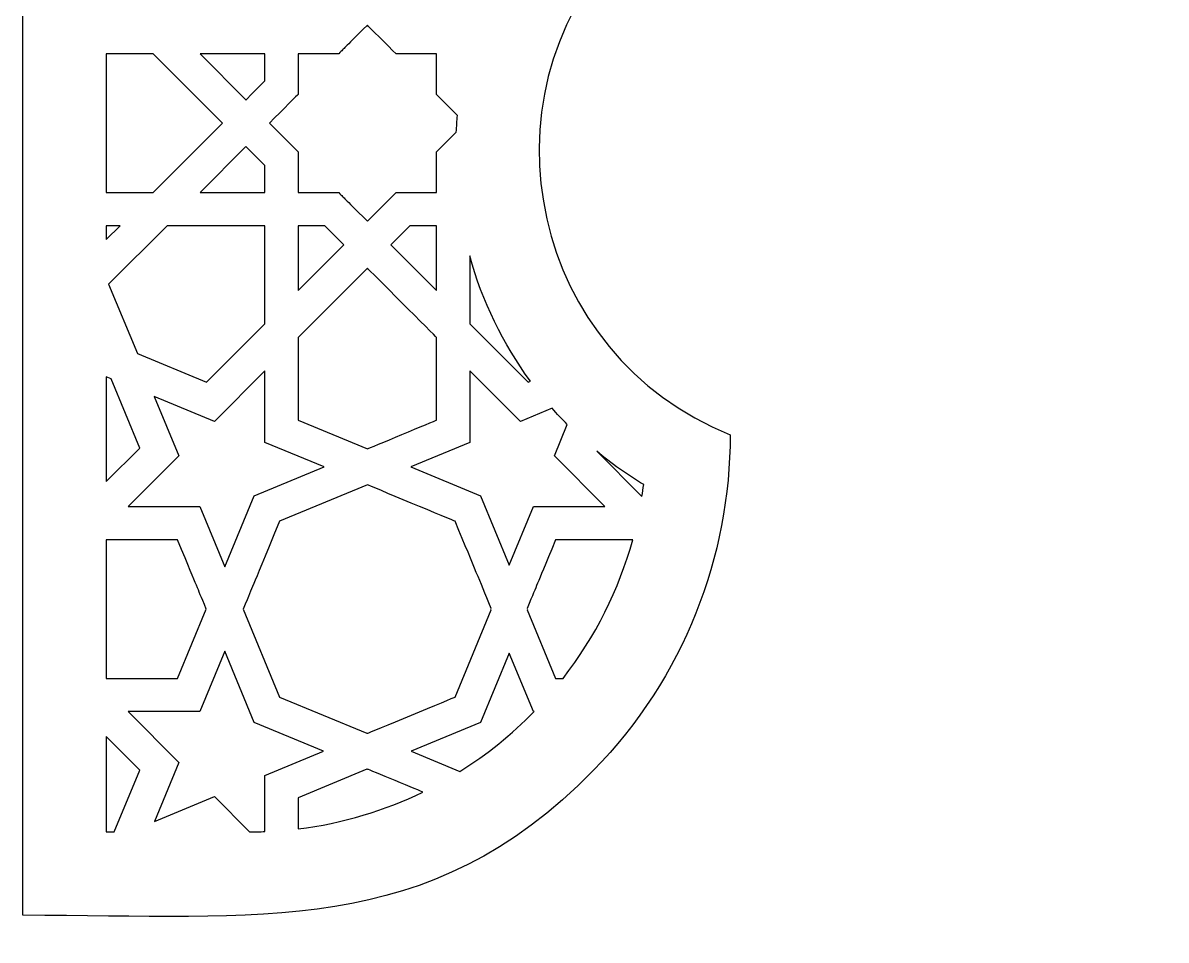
# Model space of a CAD drawing. Header units: millimetres. Extents: x -140 to 140, y -101 to 100.
# Drawn here: x -139.9 to -69.9, y -101.3 to -45.2 of the extents above; entities that cross this region are included whole.
import ezdxf

# ---------------------------------------------------------------- set-up
doc = ezdxf.new("R2010")
doc.units = ezdxf.units.MM
doc.header["$MEASUREMENT"] = 0
doc.layers.add('layer 1', color=7, linetype='Continuous')

msp = doc.modelspace()

# ---------------------------------------------------------------- linework, layer by layer
at = {"layer": 'layer 1', "color": 250}
for points, knots in [([(140.0147, 100.1536), (140.0147, 100.1536), (-139.8764, 100.1536), (-139.8764, 100.1536), (-139.8764, 100.1536), (-139.8764, 100.1536), (-139.8764, 99.5579), (-139.8764, 99.5579), (-139.8764, 99.5579), (-139.8764, 99.5579), (-139.8764, 88.9941), (-139.8764, 88.9941), (-139.8764, 88.9941), (-139.8764, 88.9941), (-139.8764, 86.6756), (-139.8764, 86.6756), (-139.8764, 86.6756), (-139.8764, 86.6756), (-139.8764, 84.1782), (-139.8764, 84.1782), (-139.8764, 84.1782), (-139.8764, 84.1782), (-139.8764, 81.5098), (-139.8764, 81.5098), (-139.8764, 81.5098), (-139.8764, 81.5098), (-139.8764, 75.6908), (-139.8764, 75.6908), (-139.8764, 75.6908), (-139.8764, 75.6908), (-139.8764, 72.556), (-139.8764, 72.556), (-139.8764, 72.556), (-139.8764, 72.556), (-139.8764, 69.2813), (-139.8764, 69.2813), (-139.8764, 69.2813), (-139.8764, 69.2813), (-139.8764, 65.8746), (-139.8764, 65.8746), (-139.8764, 65.8746), (-139.8764, 65.8746), (-139.8764, 62.3437), (-139.8764, 62.3437), (-139.8764, 62.3437), (-139.8764, 62.3437), (-139.8764, 58.6964), (-139.8764, 58.6964), (-139.8764, 58.6964), (-139.8764, 58.6964), (-139.8764, 54.9405), (-139.8764, 54.9405), (-139.8764, 54.9405), (-139.8764, 54.9405), (-139.8764, 51.0839), (-139.8764, 51.0839), (-139.8764, 51.0839), (-139.8764, 51.0839), (-139.8764, 47.1343), (-139.8764, 47.1343), (-139.8764, 47.1343), (-139.8764, 47.1343), (-139.8764, 38.9875), (-139.8764, 38.9875), (-139.8764, 38.9875), (-139.8764, 38.9875), (-139.8764, 34.806), (-139.8764, 34.806), (-139.8764, 34.806), (-139.8764, 34.806), (-139.8764, 21.9223), (-139.8764, 21.9223), (-139.8764, 21.9223), (-139.8764, 21.9223), (-139.8764, 17.5408), (-139.8764, 17.5408), (-139.8764, 17.5408), (-139.8764, 17.5408), (-139.8764, 13.1289), (-139.8764, 13.1289), (-139.8764, 13.1289), (-139.8764, 13.1289), (-139.8764, 8.6943), (-139.8764, 8.6943), (-139.8764, 8.6943), (-139.8764, 8.6943), (-139.8764, -9.1139), (-139.8764, -9.1139), (-139.8764, -9.1139), (-139.8764, -9.1139), (-139.8764, -13.5445), (-139.8764, -13.5445), (-139.8764, -13.5445), (-139.8764, -13.5445), (-139.8764, -17.9507), (-139.8764, -17.9507), (-139.8764, -17.9507), (-139.8764, -17.9507), (-139.8764, -22.3249), (-139.8764, -22.3249), (-139.8764, -22.3249), (-139.8764, -22.3249), (-139.8764, -35.177), (-139.8764, -35.177), (-139.8764, -35.177), (-139.8764, -35.177), (-139.8764, -39.3448), (-139.8764, -39.3448), (-139.8764, -39.3448), (-139.8764, -39.3448), (-139.8764, -43.4415), (-139.8764, -43.4415), (-139.8764, -43.4415), (-139.8764, -43.4415), (-139.8764, -47.4593), (-139.8764, -47.4593), (-139.8764, -47.4593), (-139.8764, -47.4593), (-139.8764, -51.3903), (-139.8764, -51.3903), (-139.8764, -51.3903), (-139.8764, -51.3903), (-139.8764, -55.2267), (-139.8764, -55.2267), (-139.8764, -55.2267), (-139.8764, -55.2267), (-139.8764, -58.9607), (-139.8764, -58.9607), (-139.8764, -58.9607), (-139.8764, -58.9607), (-139.8764, -62.5846), (-139.8764, -62.5846), (-139.8764, -62.5846), (-139.8764, -62.5846), (-139.8764, -66.0904), (-139.8764, -66.0904), (-139.8764, -66.0904), (-139.8764, -66.0904), (-139.8764, -69.4704), (-139.8764, -69.4704), (-139.8764, -69.4704), (-139.8764, -69.4704), (-139.8764, -72.7168), (-139.8764, -72.7168), (-139.8764, -72.7168), (-139.8764, -72.7168), (-139.8764, -75.8217), (-139.8764, -75.8217), (-139.8764, -75.8217), (-139.8764, -75.8217), (-139.8764, -78.7773), (-139.8764, -78.7773), (-139.8764, -78.7773), (-139.8764, -78.7773), (-139.8764, -81.5759), (-139.8764, -81.5759), (-139.8764, -81.5759), (-139.8764, -81.5759), (-139.8764, -84.2096), (-139.8764, -84.2096), (-139.8764, -84.2096), (-139.8764, -84.2096), (-139.8764, -86.6706), (-139.8764, -86.6706), (-139.8764, -86.6706), (-139.8764, -86.6706), (-139.8764, -88.951), (-139.8764, -88.951), (-139.8764, -88.951), (-139.8764, -88.951), (-139.8764, -91.0432), (-139.8764, -91.0432), (-139.8764, -91.0432), (-139.8764, -91.0432), (-139.8764, -92.9392), (-139.8764, -92.9392), (-139.8764, -92.9392), (-139.8764, -92.9392), (-139.8764, -94.6312), (-139.8764, -94.6312), (-139.8764, -94.6312), (-139.8764, -94.6312), (-139.8764, -96.1114), (-139.8764, -96.1114), (-139.8764, -96.1114), (-139.8764, -96.1114), (-139.8764, -97.3721), (-139.8764, -97.3721), (-139.8764, -97.3721), (-139.8764, -97.3721), (-139.8764, -98.4054), (-139.8764, -98.4054), (-139.8764, -98.4054), (-139.8764, -98.4054), (-139.8764, -99.2035), (-139.8764, -99.2035), (-139.8764, -99.2035), (-139.8764, -99.2035), (-139.8764, -99.7585), (-139.8764, -99.7585), (-139.8764, -99.7585), (-125.4025, -99.7585), (-115.0856, -101.2775), (-104.9426, -90.8851), (-104.9426, -90.8851), (-104.9426, -90.8851), (-104.9426, -90.8851), (-104.9426, -90.8851), (-104.9426, -90.8851), (-99.3937, -85.199), (-96.58, -77.8047), (-96.58, -70.3552), (-96.58, -70.3552), (-108.703, -65.4758), (-112.13, -49.9681), (-103.3724, -40.4213), (-103.3724, -40.4213), (-103.3724, -40.4213), (-103.3724, -40.4213), (-103.3724, -40.4213), (-103.3724, -40.4213), (-103.1942, -40.2272), (-103.0136, -40.0353), (-102.8277, -39.8487), (-102.8277, -39.8487), (-118.8351, -30.027), (-111.7826, -5.2691), (-93.066, -5.2691), (-93.066, -5.2691), (-91.9046, -5.2691), (-93.0533, -5.7411), (-92.8913, -1.01), (-92.8913, -1.01), (-92.8913, -1.01), (-92.8913, -1.01), (-92.8913, -1.01), (-92.8913, -1.01), (-92.6423, 6.1613), (-88.3232, 12.2537), (-82.3507, 15.1659), (-82.3507, 15.1659), (-82.3507, 15.1659), (-82.3507, 15.1659), (-82.3507, 15.1659), (-82.3507, 15.1659), (-79.7056, 16.4532), (-77.0304, 17.0286), (-74.1818, 17.0219), (-74.1818, 17.0219), (-74.1818, 17.0219), (-74.1878, 17.0282), (-74.1878, 17.0282), (-74.1878, 17.0282), (-71.8206, 17.0208), (-69.5498, 16.558), (-67.606, 15.8143), (-67.606, 15.8143), (-68.4502, 20.816), (-67.1788, 26.3663), (-63.591, 30.7107), (-63.591, 30.7107), (-58.7301, 36.6021), (-51.4724, 37.7797), (-48.9388, 37.4982), (-48.9388, 37.4982), (-47.4973, 44.909), (-40.9854, 50.1611), (-33.8967, 53.3344), (-33.8967, 53.3344), (-19.2454, 59.8922), (-14.2201, 57.6693), (0.0691, 71.2862), (0.0691, 71.2862), (10.1692, 61.6652), (16.9316, 59.6579), (16.9316, 59.6579), (16.9316, 59.6579), (26.1976, 55.9276), (46.2287, 52.1452), (49.0774, 37.4982), (49.0774, 37.4982), (58.7142, 38.2951), (69.875, 28.4177), (67.7443, 15.8143), (67.7443, 15.8143), (67.7443, 15.8143), (67.7443, 15.8143), (67.7443, 15.8143), (67.7443, 15.8143), (69.6852, 16.5569), (71.9578, 17.0282), (74.416, 17.0282), (74.416, 17.0282), (74.416, 17.0282), (74.4093, 17.0215), (74.4093, 17.0215), (74.4093, 17.0215), (85.429, 16.9997), (93.865, 7.4821), (92.977, -3.1895), (92.977, -3.1895), (92.977, -3.7056), (92.6867, -5.2828), (92.6867, -5.2828), (92.6867, -5.2828), (99.399, -4.7448), (107.836, -9.2844), (110.8149, -17.7211), (110.8149, -17.7211), (110.8149, -17.7211), (110.8149, -17.7211), (110.8149, -17.7211), (110.8149, -17.7211), (111.2054, -18.8274), (111.4749, -19.9058), (111.6492, -21.0132), (111.6492, -21.0132), (111.6492, -21.0132), (111.6492, -21.0128), (111.6492, -21.0128), (111.6492, -21.0128), (112.3047, -25.1806), (111.5215, -29.4859), (109.4616, -33.1198), (109.4616, -33.1198), (109.4616, -33.1198), (109.4616, -33.1198), (109.4616, -33.1198), (109.4616, -33.1198), (107.957, -35.7734), (105.7243, -38.1561), (102.9659, -39.8487), (102.9659, -39.8487), (106.5265, -43.4178), (108.416, -48.1912), (108.4195, -53.0218), (108.4195, -53.0218), (108.4195, -53.0218), (108.4195, -53.0218), (108.4195, -53.0218), (108.4195, -53.0218), (108.4195, -60.9148), (103.5053, -67.6246), (96.7183, -70.3552), (96.7183, -70.3552), (96.7183, -73.8145), (97.3487, -77.3483), (98.5488, -80.5825), (98.5488, -80.5825), (98.5488, -80.5825), (98.5488, -80.5828), (98.5488, -80.5828), (98.5488, -80.5828), (103.335, -92.5481), (113.6932, -99.411), (125.2848, -99.7373), (125.2848, -99.7373), (125.2848, -99.7373), (125.2848, -99.7373), (125.2848, -99.7373), (125.2848, -99.7373), (126.3202, -99.7662), (123.9841, -99.7585), (140.0147, -99.7585), (140.0147, -99.7585), (140.0147, -99.7585), (140.0147, -99.2351), (140.0147, -99.2351), (140.0147, -99.2351), (140.0147, -99.2351), (140.0147, -98.4707), (140.0147, -98.4707), (140.0147, -98.4707), (140.0147, -98.4707), (140.0147, -97.4729), (140.0147, -97.4729), (140.0147, -97.4729), (140.0147, -97.4729), (140.0147, -96.2495), (140.0147, -96.2495), (140.0147, -96.2495), (140.0147, -96.2495), (140.0147, -94.8081), (140.0147, -94.8081), (140.0147, -94.8081), (140.0147, -94.8081), (140.0147, -93.1563), (140.0147, -93.1563), (140.0147, -93.1563), (140.0147, -93.1563), (140.0147, -91.3019), (140.0147, -91.3019), (140.0147, -91.3019), (140.0147, -91.3019), (140.0147, -89.2525), (140.0147, -89.2525), (140.0147, -89.2525), (140.0147, -89.2525), (140.0147, -87.0157), (140.0147, -87.0157), (140.0147, -87.0157), (140.0147, -87.0157), (140.0147, -84.5993), (140.0147, -84.5993), (140.0147, -84.5993), (140.0147, -84.5993), (140.0147, -79.2581), (140.0147, -79.2581), (140.0147, -79.2581), (140.0147, -79.2581), (140.0147, -76.3486), (140.0147, -76.3486), (140.0147, -76.3486), (140.0147, -76.3486), (140.0147, -73.2902), (140.0147, -73.2902), (140.0147, -73.2902), (140.0147, -73.2902), (140.0147, -70.0904), (140.0147, -70.0904), (140.0147, -70.0904), (140.0147, -70.0904), (140.0147, -66.757), (140.0147, -66.757), (140.0147, -66.757), (140.0147, -66.757), (140.0147, -63.2976), (140.0147, -63.2976), (140.0147, -63.2976), (140.0147, -63.2976), (140.0147, -59.7198), (140.0147, -59.7198), (140.0147, -59.7198), (140.0147, -59.7198), (140.0147, -56.0314), (140.0147, -56.0314), (140.0147, -56.0314), (140.0147, -56.0314), (140.0147, -52.2399), (140.0147, -52.2399), (140.0147, -52.2399), (140.0147, -52.2399), (140.0147, -48.3532), (140.0147, -48.3532), (140.0147, -48.3532), (140.0147, -48.3532), (140.0147, -44.3788), (140.0147, -44.3788), (140.0147, -44.3788), (140.0147, -44.3788), (140.0147, -36.1976), (140.0147, -36.1976), (140.0147, -36.1976), (140.0147, -36.1976), (140.0147, -32.0062), (140.0147, -32.0062), (140.0147, -32.0062), (140.0147, -32.0062), (140.0147, -19.1207), (140.0147, -19.1207), (140.0147, -19.1207), (140.0147, -19.1207), (140.0147, -14.7473), (140.0147, -14.7473), (140.0147, -14.7473), (140.0147, -14.7473), (140.0147, -10.3476), (140.0147, -10.3476), (140.0147, -10.3476), (140.0147, -10.3476), (140.0147, -5.9292), (140.0147, -5.9292), (140.0147, -5.9292), (140.0147, -5.9292), (140.0147, -1.4999), (140.0147, -1.4999), (140.0147, -1.4999), (140.0147, -1.4999), (140.0147, 2.9328), (140.0147, 2.9328), (140.0147, 2.9328), (140.0147, 2.9328), (140.0147, 7.3612), (140.0147, 7.3612), (140.0147, 7.3612), (140.0147, 7.3612), (140.0147, 11.7775), (140.0147, 11.7775), (140.0147, 11.7775), (140.0147, 11.7775), (140.0147, 16.1741), (140.0147, 16.1741), (140.0147, 16.1741), (140.0147, 16.1741), (140.0147, 20.5435), (140.0147, 20.5435), (140.0147, 20.5435), (140.0147, 20.5435), (140.0147, 33.4107), (140.0147, 33.4107), (140.0147, 33.4107), (140.0147, 33.4107), (140.0147, 37.594), (140.0147, 37.594), (140.0147, 37.594), (140.0147, 37.594), (140.0147, 45.7558), (140.0147, 45.7558), (140.0147, 45.7558), (140.0147, 45.7558), (140.0147, 49.719), (140.0147, 49.719), (140.0147, 49.719), (140.0147, 49.719), (140.0147, 53.5936), (140.0147, 53.5936), (140.0147, 53.5936), (140.0147, 53.5936), (140.0147, 57.3718), (140.0147, 57.3718), (140.0147, 57.3718), (140.0147, 57.3718), (140.0147, 61.046), (140.0147, 61.046), (140.0147, 61.046), (140.0147, 61.046), (140.0147, 64.6085), (140.0147, 64.6085), (140.0147, 64.6085), (140.0147, 64.6085), (140.0147, 68.0517), (140.0147, 68.0517), (140.0147, 68.0517), (140.0147, 68.0517), (140.0147, 71.3679), (140.0147, 71.3679), (140.0147, 71.3679), (140.0147, 71.3679), (140.0147, 77.5884), (140.0147, 77.5884), (140.0147, 77.5884), (140.0147, 77.5884), (140.0147, 80.4776), (140.0147, 80.4776), (140.0147, 80.4776), (140.0147, 80.4776), (140.0147, 83.209), (140.0147, 83.209), (140.0147, 83.209), (140.0147, 83.209), (140.0147, 88.1681), (140.0147, 88.1681), (140.0147, 88.1681), (140.0147, 88.1681), (140.0147, 90.3805), (140.0147, 90.3805), (140.0147, 90.3805), (140.0147, 90.3805), (140.0147, 92.4045), (140.0147, 92.4045), (140.0147, 92.4045), (140.0147, 92.4045), (140.0147, 94.2325), (140.0147, 94.2325), (140.0147, 94.2325), (140.0147, 94.2325), (140.0147, 95.8568), (140.0147, 95.8568), (140.0147, 95.8568), (140.0147, 95.8568), (140.0147, 97.2698), (140.0147, 97.2698), (140.0147, 97.2698), (140.0147, 97.2698), (140.0147, 98.4637), (140.0147, 98.4637), (140.0147, 98.4637), (140.0147, 98.4637), (140.0147, 99.431), (140.0147, 99.431), (140.0147, 99.431), (140.0147, 99.431), (140.0147, 100.1536), (140.0147, 100.1536)], [0, 0, 0, 0, 0.0068027, 0.0068027, 0.0068027, 0.0068027, 0.0136054, 0.0136054, 0.0136054, 0.0136054, 0.0204082, 0.0204082, 0.0204082, 0.0204082, 0.0272109, 0.0272109, 0.0272109, 0.0272109, 0.0340136, 0.0340136, 0.0340136, 0.0340136, 0.0408163, 0.0408163, 0.0408163, 0.0408163, 0.047619, 0.047619, 0.047619, 0.047619, 0.0544218, 0.0544218, 0.0544218, 0.0544218, 0.0612245, 0.0612245, 0.0612245, 0.0612245, 0.0680272, 0.0680272, 0.0680272, 0.0680272, 0.0748299, 0.0748299, 0.0748299, 0.0748299, 0.0816327, 0.0816327, 0.0816327, 0.0816327, 0.0884354, 0.0884354, 0.0884354, 0.0884354, 0.0952381, 0.0952381, 0.0952381, 0.0952381, 0.1020408, 0.1020408, 0.1020408, 0.1020408, 0.1088435, 0.1088435, 0.1088435, 0.1088435, 0.1156463, 0.1156463, 0.1156463, 0.1156463, 0.122449, 0.122449, 0.122449, 0.122449, 0.1292517, 0.1292517, 0.1292517, 0.1292517, 0.1360544, 0.1360544, 0.1360544, 0.1360544, 0.1428571, 0.1428571, 0.1428571, 0.1428571, 0.1496599, 0.1496599, 0.1496599, 0.1496599, 0.1564626, 0.1564626, 0.1564626, 0.1564626, 0.1632653, 0.1632653, 0.1632653, 0.1632653, 0.170068, 0.170068, 0.170068, 0.170068, 0.1768707, 0.1768707, 0.1768707, 0.1768707, 0.1836735, 0.1836735, 0.1836735, 0.1836735, 0.1904762, 0.1904762, 0.1904762, 0.1904762, 0.1972789, 0.1972789, 0.1972789, 0.1972789, 0.2040816, 0.2040816, 0.2040816, 0.2040816, 0.2108844, 0.2108844, 0.2108844, 0.2108844, 0.2176871, 0.2176871, 0.2176871, 0.2176871, 0.2244898, 0.2244898, 0.2244898, 0.2244898, 0.2312925, 0.2312925, 0.2312925, 0.2312925, 0.2380952, 0.2380952, 0.2380952, 0.2380952, 0.244898, 0.244898, 0.244898, 0.244898, 0.2517007, 0.2517007, 0.2517007, 0.2517007, 0.2585034, 0.2585034, 0.2585034, 0.2585034, 0.2653061, 0.2653061, 0.2653061, 0.2653061, 0.2721088, 0.2721088, 0.2721088, 0.2721088, 0.2789116, 0.2789116, 0.2789116, 0.2789116, 0.2857143, 0.2857143, 0.2857143, 0.2857143, 0.292517, 0.292517, 0.292517, 0.292517, 0.2993197, 0.2993197, 0.2993197, 0.2993197, 0.3061224, 0.3061224, 0.3061224, 0.3061224, 0.3129252, 0.3129252, 0.3129252, 0.3129252, 0.3197279, 0.3197279, 0.3197279, 0.3197279, 0.3265306, 0.3265306, 0.3265306, 0.3265306, 0.3333333, 0.3333333, 0.3333333, 0.3333333, 0.3401361, 0.3401361, 0.3401361, 0.3401361, 0.3469388, 0.3469388, 0.3469388, 0.3469388, 0.3537415, 0.3537415, 0.3537415, 0.3537415, 0.3605442, 0.3605442, 0.3605442, 0.3605442, 0.3673469, 0.3673469, 0.3673469, 0.3673469, 0.3741497, 0.3741497, 0.3741497, 0.3741497, 0.3809524, 0.3809524, 0.3809524, 0.3809524, 0.3877551, 0.3877551, 0.3877551, 0.3877551, 0.3945578, 0.3945578, 0.3945578, 0.3945578, 0.4013605, 0.4013605, 0.4013605, 0.4013605, 0.4081633, 0.4081633, 0.4081633, 0.4081633, 0.414966, 0.414966, 0.414966, 0.414966, 0.4217687, 0.4217687, 0.4217687, 0.4217687, 0.4285714, 0.4285714, 0.4285714, 0.4285714, 0.4353741, 0.4353741, 0.4353741, 0.4353741, 0.4421769, 0.4421769, 0.4421769, 0.4421769, 0.4489796, 0.4489796, 0.4489796, 0.4489796, 0.4557823, 0.4557823, 0.4557823, 0.4557823, 0.462585, 0.462585, 0.462585, 0.462585, 0.4693878, 0.4693878, 0.4693878, 0.4693878, 0.4761905, 0.4761905, 0.4761905, 0.4761905, 0.4829932, 0.4829932, 0.4829932, 0.4829932, 0.4897959, 0.4897959, 0.4897959, 0.4897959, 0.4965986, 0.4965986, 0.4965986, 0.4965986, 0.5034014, 0.5034014, 0.5034014, 0.5034014, 0.5102041, 0.5102041, 0.5102041, 0.5102041, 0.5170068, 0.5170068, 0.5170068, 0.5170068, 0.5238095, 0.5238095, 0.5238095, 0.5238095, 0.5306122, 0.5306122, 0.5306122, 0.5306122, 0.537415, 0.537415, 0.537415, 0.537415, 0.5442177, 0.5442177, 0.5442177, 0.5442177, 0.5510204, 0.5510204, 0.5510204, 0.5510204, 0.5578231, 0.5578231, 0.5578231, 0.5578231, 0.5646259, 0.5646259, 0.5646259, 0.5646259, 0.5714286, 0.5714286, 0.5714286, 0.5714286, 0.5782313, 0.5782313, 0.5782313, 0.5782313, 0.585034, 0.585034, 0.585034, 0.585034, 0.5918367, 0.5918367, 0.5918367, 0.5918367, 0.5986395, 0.5986395, 0.5986395, 0.5986395, 0.6054422, 0.6054422, 0.6054422, 0.6054422, 0.6122449, 0.6122449, 0.6122449, 0.6122449, 0.6190476, 0.6190476, 0.6190476, 0.6190476, 0.6258503, 0.6258503, 0.6258503, 0.6258503, 0.6326531, 0.6326531, 0.6326531, 0.6326531, 0.6394558, 0.6394558, 0.6394558, 0.6394558, 0.6462585, 0.6462585, 0.6462585, 0.6462585, 0.6530612, 0.6530612, 0.6530612, 0.6530612, 0.6598639, 0.6598639, 0.6598639, 0.6598639, 0.6666667, 0.6666667, 0.6666667, 0.6666667, 0.6734694, 0.6734694, 0.6734694, 0.6734694, 0.6802721, 0.6802721, 0.6802721, 0.6802721, 0.6870748, 0.6870748, 0.6870748, 0.6870748, 0.6938776, 0.6938776, 0.6938776, 0.6938776, 0.7006803, 0.7006803, 0.7006803, 0.7006803, 0.707483, 0.707483, 0.707483, 0.707483, 0.7142857, 0.7142857, 0.7142857, 0.7142857, 0.7210884, 0.7210884, 0.7210884, 0.7210884, 0.7278912, 0.7278912, 0.7278912, 0.7278912, 0.7346939, 0.7346939, 0.7346939, 0.7346939, 0.7414966, 0.7414966, 0.7414966, 0.7414966, 0.7482993, 0.7482993, 0.7482993, 0.7482993, 0.755102, 0.755102, 0.755102, 0.755102, 0.7619048, 0.7619048, 0.7619048, 0.7619048, 0.7687075, 0.7687075, 0.7687075, 0.7687075, 0.7755102, 0.7755102, 0.7755102, 0.7755102, 0.7823129, 0.7823129, 0.7823129, 0.7823129, 0.7891156, 0.7891156, 0.7891156, 0.7891156, 0.7959184, 0.7959184, 0.7959184, 0.7959184, 0.8027211, 0.8027211, 0.8027211, 0.8027211, 0.8095238, 0.8095238, 0.8095238, 0.8095238, 0.8163265, 0.8163265, 0.8163265, 0.8163265, 0.8231293, 0.8231293, 0.8231293, 0.8231293, 0.829932, 0.829932, 0.829932, 0.829932, 0.8367347, 0.8367347, 0.8367347, 0.8367347, 0.8435374, 0.8435374, 0.8435374, 0.8435374, 0.8503401, 0.8503401, 0.8503401, 0.8503401, 0.8571429, 0.8571429, 0.8571429, 0.8571429, 0.8639456, 0.8639456, 0.8639456, 0.8639456, 0.8707483, 0.8707483, 0.8707483, 0.8707483, 0.877551, 0.877551, 0.877551, 0.877551, 0.8843537, 0.8843537, 0.8843537, 0.8843537, 0.8911565, 0.8911565, 0.8911565, 0.8911565, 0.8979592, 0.8979592, 0.8979592, 0.8979592, 0.9047619, 0.9047619, 0.9047619, 0.9047619, 0.9115646, 0.9115646, 0.9115646, 0.9115646, 0.9183673, 0.9183673, 0.9183673, 0.9183673, 0.9251701, 0.9251701, 0.9251701, 0.9251701, 0.9319728, 0.9319728, 0.9319728, 0.9319728, 0.9387755, 0.9387755, 0.9387755, 0.9387755, 0.9455782, 0.9455782, 0.9455782, 0.9455782, 0.952381, 0.952381, 0.952381, 0.952381, 0.9591837, 0.9591837, 0.9591837, 0.9591837, 0.9659864, 0.9659864, 0.9659864, 0.9659864, 0.9727891, 0.9727891, 0.9727891, 0.9727891, 0.9795918, 0.9795918, 0.9795918, 0.9795918, 0.9863946, 0.9863946, 0.9863946, 0.9863946, 1, 1, 1, 1]), ([(-113.3438, -51.8372), (-113.3438, -51.8372), (-114.5503, -53.0447), (-114.5503, -53.0447), (-114.5503, -53.0447), (-114.5503, -53.9044), (-114.5503, -53.3354), (-114.5503, -55.5293), (-114.5503, -55.5293), (-116.0175, -55.5293), (-115.5606, -55.5293), (-117.0331, -55.5293), (-117.0331, -55.5293), (-117.4804, -55.9774), (-118.7035, -57.2018), (-118.7883, -57.2865), (-118.7883, -57.2865), (-120.3832, -55.6905), (-120.1017, -55.9724), (-120.5439, -55.5293), (-120.5439, -55.5293), (-122.019, -55.5293), (-121.5546, -55.5293), (-123.0263, -55.5293), (-123.0263, -55.5293), (-123.0263, -54.0642), (-123.0263, -54.5186), (-123.0263, -53.0454), (-123.0263, -53.0454), (-123.0263, -53.0454), (-124.7825, -51.2879), (-124.7825, -51.2879), (-124.7825, -51.2879), (-123.9437, -50.4486), (-123.0269, -49.531), (-123.0263, -49.5307), (-123.0263, -49.5307), (-123.0263, -48.0543), (-123.0263, -48.5196), (-123.0263, -47.0468), (-123.0263, -47.0468), (-121.5598, -47.0468), (-122.0162, -47.0468), (-120.5439, -47.0468), (-120.5439, -47.0468), (-120.1017, -46.6037), (-120.3832, -46.8856), (-118.7883, -45.2896), (-118.7883, -45.2896), (-118.7097, -45.3683), (-117.5191, -46.56), (-117.0331, -47.0468), (-117.0331, -47.0468), (-117.0331, -47.0468), (-114.5503, -47.0468), (-114.5503, -47.0468), (-114.5503, -47.0468), (-114.5503, -47.0468), (-114.5503, -49.5307), (-114.5503, -49.5307), (-114.5503, -49.5307), (-114.5503, -49.5307), (-113.2698, -50.8123), (-113.2698, -50.8123), (-113.2698, -50.8123), (-113.3012, -51.1528), (-113.3268, -51.4943), (-113.3438, -51.8372)], [0, 0, 0, 0, 0.0555556, 0.0555556, 0.0555556, 0.0555556, 0.1111111, 0.1111111, 0.1111111, 0.1111111, 0.1666667, 0.1666667, 0.1666667, 0.1666667, 0.2222222, 0.2222222, 0.2222222, 0.2222222, 0.2777778, 0.2777778, 0.2777778, 0.2777778, 0.3333333, 0.3333333, 0.3333333, 0.3333333, 0.3888889, 0.3888889, 0.3888889, 0.3888889, 0.4444444, 0.4444444, 0.4444444, 0.4444444, 0.5, 0.5, 0.5, 0.5, 0.5555556, 0.5555556, 0.5555556, 0.5555556, 0.6111111, 0.6111111, 0.6111111, 0.6111111, 0.6666667, 0.6666667, 0.6666667, 0.6666667, 0.7222222, 0.7222222, 0.7222222, 0.7222222, 0.7777778, 0.7777778, 0.7777778, 0.7777778, 0.8333333, 0.8333333, 0.8333333, 0.8333333, 0.8888889, 0.8888889, 0.8888889, 0.8888889, 1, 1, 1, 1]), ([(-134.7733, -47.0468), (-134.7733, -47.0468), (-131.891, -47.0468), (-131.891, -47.0468), (-131.891, -47.0468), (-131.891, -47.0468), (-127.6535, -51.2879), (-127.6535, -51.2879), (-127.6535, -51.2879), (-127.6535, -51.2879), (-131.891, -55.5293), (-131.891, -55.5293), (-131.891, -55.5293), (-131.891, -55.5293), (-134.7733, -55.5293), (-134.7733, -55.5293), (-134.7733, -55.5293), (-134.7733, -55.5293), (-134.7733, -47.0468), (-134.7733, -47.0468)], [0, 0, 0, 0, 0.1666667, 0.1666667, 0.1666667, 0.1666667, 0.3333333, 0.3333333, 0.3333333, 0.3333333, 0.5, 0.5, 0.5, 0.5, 0.6666667, 0.6666667, 0.6666667, 0.6666667, 1, 1, 1, 1]), ([(-126.2173, -49.8517), (-126.2173, -49.8517), (-126.2177, -49.851), (-126.2177, -49.851), (-126.2177, -49.851), (-126.2177, -49.851), (-126.2183, -49.8517), (-126.2183, -49.8517), (-126.2183, -49.8517), (-126.2183, -49.8517), (-129.0199, -47.0468), (-129.0199, -47.0468), (-129.0199, -47.0468), (-129.0199, -47.0468), (-125.0566, -47.0468), (-125.0566, -47.0468), (-125.0566, -47.0468), (-125.0566, -47.0468), (-125.0566, -48.6893), (-125.0566, -48.6893), (-125.0566, -48.6893), (-125.352, -48.9857), (-125.1207, -48.7539), (-126.2173, -49.8517)], [0, 0, 0, 0, 0.1428571, 0.1428571, 0.1428571, 0.1428571, 0.2857143, 0.2857143, 0.2857143, 0.2857143, 0.4285714, 0.4285714, 0.4285714, 0.4285714, 0.5714286, 0.5714286, 0.5714286, 0.5714286, 0.7142857, 0.7142857, 0.7142857, 0.7142857, 1, 1, 1, 1]), ([(-126.2177, -52.7247), (-126.2177, -52.7247), (-125.0566, -53.8868), (-125.0566, -53.8868), (-125.0566, -53.8868), (-125.0566, -53.8868), (-125.0566, -55.5293), (-125.0566, -55.5293), (-125.0566, -55.5293), (-125.0566, -55.5293), (-129.0205, -55.5293), (-129.0205, -55.5293), (-129.0205, -55.5293), (-129.0205, -55.5293), (-126.2177, -52.7247), (-126.2177, -52.7247)], [0, 0, 0, 0, 0.2, 0.2, 0.2, 0.2, 0.4, 0.4, 0.4, 0.4, 0.6, 0.6, 0.6, 0.6, 1, 1, 1, 1]), ([(-134.7733, -57.5617), (-134.7733, -57.5617), (-133.9208, -57.5617), (-133.9208, -57.5617), (-133.9208, -57.5617), (-133.9208, -57.5617), (-134.7733, -58.4147), (-134.7733, -58.4147), (-134.7733, -58.4147), (-134.7733, -58.4147), (-134.7733, -57.5617), (-134.7733, -57.5617)], [0, 0, 0, 0, 0.25, 0.25, 0.25, 0.25, 0.5, 0.5, 0.5, 0.5, 1, 1, 1, 1]), ([(-131.0502, -57.5617), (-131.0502, -57.5617), (-125.0566, -57.5617), (-125.0566, -57.5617), (-125.0566, -57.5617), (-125.0566, -57.5617), (-125.0566, -63.5603), (-125.0566, -63.5603), (-125.0566, -63.5603), (-125.0566, -63.5603), (-128.6312, -67.1379), (-128.6312, -67.1379), (-128.6312, -67.1379), (-128.6312, -67.1379), (-132.8692, -65.3806), (-132.8692, -65.3806), (-132.8692, -65.3806), (-132.8692, -65.3806), (-134.6244, -61.1392), (-134.6244, -61.1392), (-134.6244, -61.1392), (-134.6244, -61.1392), (-131.0502, -57.5617), (-131.0502, -57.5617)], [0, 0, 0, 0, 0.1428571, 0.1428571, 0.1428571, 0.1428571, 0.2857143, 0.2857143, 0.2857143, 0.2857143, 0.4285714, 0.4285714, 0.4285714, 0.4285714, 0.5714286, 0.5714286, 0.5714286, 0.5714286, 0.7142857, 0.7142857, 0.7142857, 0.7142857, 1, 1, 1, 1]), ([(-123.0263, -61.5287), (-123.0263, -61.5287), (-123.0263, -57.5617), (-123.0263, -57.5617), (-123.0263, -57.5617), (-123.0263, -57.5617), (-121.3842, -57.5617), (-121.3842, -57.5617), (-121.3842, -57.5617), (-121.3842, -57.5617), (-120.2235, -58.7234), (-120.2235, -58.7234), (-120.2235, -58.7234), (-120.2235, -58.7234), (-123.0263, -61.5287), (-123.0263, -61.5287)], [0, 0, 0, 0, 0.2, 0.2, 0.2, 0.2, 0.4, 0.4, 0.4, 0.4, 0.6, 0.6, 0.6, 0.6, 1, 1, 1, 1]), ([(-117.3531, -58.7234), (-117.3531, -58.7234), (-116.1923, -57.5617), (-116.1923, -57.5617), (-116.1923, -57.5617), (-116.1923, -57.5617), (-114.5503, -57.5617), (-114.5503, -57.5617), (-114.5503, -57.5617), (-114.5503, -57.5617), (-114.5503, -61.5287), (-114.5503, -61.5287), (-114.5503, -61.5287), (-114.5503, -61.5287), (-117.3531, -58.7234), (-117.3531, -58.7234)], [0, 0, 0, 0, 0.2, 0.2, 0.2, 0.2, 0.4, 0.4, 0.4, 0.4, 0.6, 0.6, 0.6, 0.6, 1, 1, 1, 1]), ([(-108.9459, -67.1379), (-108.9459, -67.1379), (-112.5206, -63.5603), (-112.5206, -63.5603), (-112.5206, -63.5603), (-112.5206, -63.5603), (-112.5206, -59.4064), (-112.5206, -59.4064), (-112.5206, -59.4064), (-111.7533, -62.1898), (-110.4899, -64.7845), (-108.8082, -67.081), (-108.8082, -67.081), (-108.8082, -67.081), (-108.9459, -67.1379), (-108.9459, -67.1379)], [0, 0, 0, 0, 0.2, 0.2, 0.2, 0.2, 0.4, 0.4, 0.4, 0.4, 0.6, 0.6, 0.6, 0.6, 1, 1, 1, 1]), ([(-123.0263, -69.4622), (-123.0263, -69.4622), (-123.0263, -64.402), (-123.0263, -64.402), (-123.0263, -64.402), (-123.0263, -64.402), (-118.7883, -60.1595), (-118.7883, -60.1595), (-118.7883, -60.1595), (-118.7187, -60.229), (-114.6198, -64.3322), (-114.5503, -64.402), (-114.5503, -64.402), (-114.5503, -64.402), (-114.5503, -69.4622), (-114.5503, -69.4622), (-114.5503, -69.4622), (-114.6157, -69.4895), (-118.7231, -71.1916), (-118.7883, -71.2184), (-118.7883, -71.2184), (-118.7883, -71.2184), (-123.0263, -69.4622), (-123.0263, -69.4622)], [0, 0, 0, 0, 0.1428571, 0.1428571, 0.1428571, 0.1428571, 0.2857143, 0.2857143, 0.2857143, 0.2857143, 0.4285714, 0.4285714, 0.4285714, 0.4285714, 0.5714286, 0.5714286, 0.5714286, 0.5714286, 0.7142857, 0.7142857, 0.7142857, 0.7142857, 1, 1, 1, 1]), ([(-129.0474, -74.7498), (-129.0474, -74.7498), (-133.4294, -74.7498), (-133.4294, -74.7498), (-133.4294, -74.7498), (-133.4294, -74.7498), (-130.3306, -71.6494), (-130.3306, -71.6494), (-130.3306, -71.6494), (-130.3306, -71.6494), (-131.8371, -68.0085), (-131.8371, -68.0085), (-131.8371, -68.0085), (-131.8371, -68.0085), (-128.1543, -69.5346), (-128.1543, -69.5346), (-128.1543, -69.5346), (-128.1543, -69.5346), (-125.0566, -66.4337), (-125.0566, -66.4337), (-125.0566, -66.4337), (-125.0566, -66.4337), (-125.0566, -70.8197), (-125.0566, -70.8197), (-125.0566, -70.8197), (-125.0566, -70.8197), (-121.441, -72.3183), (-121.441, -72.3183), (-121.441, -72.3183), (-121.441, -72.3183), (-125.7148, -74.091), (-125.7148, -74.091), (-125.7148, -74.091), (-125.7148, -74.091), (-127.5175, -78.4453), (-127.5175, -78.4453), (-127.5175, -78.4453), (-127.5175, -78.4453), (-129.0474, -74.7498), (-129.0474, -74.7498)], [0, 0, 0, 0, 0.0909091, 0.0909091, 0.0909091, 0.0909091, 0.1818182, 0.1818182, 0.1818182, 0.1818182, 0.2727273, 0.2727273, 0.2727273, 0.2727273, 0.3636364, 0.3636364, 0.3636364, 0.3636364, 0.4545455, 0.4545455, 0.4545455, 0.4545455, 0.5454545, 0.5454545, 0.5454545, 0.5454545, 0.6363636, 0.6363636, 0.6363636, 0.6363636, 0.7272727, 0.7272727, 0.7272727, 0.7272727, 0.8181818, 0.8181818, 0.8181818, 0.8181818, 1, 1, 1, 1]), ([(-106.5492, -69.7353), (-106.5492, -69.7353), (-107.3412, -71.6494), (-107.3412, -71.6494), (-107.3412, -71.6494), (-107.3412, -71.6494), (-104.243, -74.7498), (-104.243, -74.7498), (-104.243, -74.7498), (-104.243, -74.7498), (-108.6244, -74.7498), (-108.6244, -74.7498), (-108.6244, -74.7498), (-108.6244, -74.7498), (-110.1065, -78.3304), (-110.1065, -78.3304), (-110.1065, -78.3304), (-110.1065, -78.3304), (-111.8612, -74.091), (-111.8612, -74.091), (-111.8612, -74.091), (-111.8612, -74.091), (-116.1361, -72.3183), (-116.1361, -72.3183), (-116.1361, -72.3183), (-116.1361, -72.3183), (-112.5206, -70.8197), (-112.5206, -70.8197), (-112.5206, -70.8197), (-112.5206, -70.8197), (-112.5206, -66.4337), (-112.5206, -66.4337), (-112.5206, -66.4337), (-112.5206, -66.4337), (-109.4212, -69.5346), (-109.4212, -69.5346), (-109.4212, -69.5346), (-109.4212, -69.5346), (-107.4824, -68.7306), (-107.4824, -68.7306), (-107.4824, -68.7306), (-107.1806, -69.0735), (-106.8713, -69.4097), (-106.5492, -69.7353)], [0, 0, 0, 0, 0.0833333, 0.0833333, 0.0833333, 0.0833333, 0.1666667, 0.1666667, 0.1666667, 0.1666667, 0.25, 0.25, 0.25, 0.25, 0.3333333, 0.3333333, 0.3333333, 0.3333333, 0.4166667, 0.4166667, 0.4166667, 0.4166667, 0.5, 0.5, 0.5, 0.5, 0.5833333, 0.5833333, 0.5833333, 0.5833333, 0.6666667, 0.6666667, 0.6666667, 0.6666667, 0.75, 0.75, 0.75, 0.75, 0.8333333, 0.8333333, 0.8333333, 0.8333333, 1, 1, 1, 1]), ([(-134.7733, -66.8091), (-134.7733, -66.8091), (-134.4808, -66.93), (-134.4808, -66.93), (-134.4808, -66.93), (-134.4808, -66.93), (-132.7258, -71.1722), (-132.7258, -71.1722), (-132.7258, -71.1722), (-132.7258, -71.1722), (-134.7733, -73.2215), (-134.7733, -73.2215), (-134.7733, -73.2215), (-134.7733, -73.2215), (-134.7733, -66.8091), (-134.7733, -66.8091)], [0, 0, 0, 0, 0.2, 0.2, 0.2, 0.2, 0.4, 0.4, 0.4, 0.4, 0.6, 0.6, 0.6, 0.6, 1, 1, 1, 1]), ([(-101.9831, -74.138), (-101.9831, -74.138), (-104.7505, -71.3683), (-104.7505, -71.3683), (-104.7505, -71.3683), (-103.8476, -72.1105), (-102.8919, -72.7975), (-101.8738, -73.4074), (-101.8738, -73.4074), (-101.9048, -73.6525), (-101.945, -73.8949), (-101.9831, -74.138)], [0, 0, 0, 0, 0.25, 0.25, 0.25, 0.25, 0.5, 0.5, 0.5, 0.5, 1, 1, 1, 1]), ([(-124.1625, -86.4023), (-124.1625, -86.4023), (-126.3876, -81.0238), (-126.3876, -81.0238), (-126.3876, -81.0238), (-125.6271, -79.1855), (-126.1605, -80.475), (-124.1621, -75.6455), (-124.1621, -75.6455), (-124.1621, -75.6455), (-118.7883, -73.418), (-118.7883, -73.418), (-118.7883, -73.418), (-118.7231, -73.4451), (-113.4798, -75.6182), (-113.4146, -75.6455), (-113.4146, -75.6455), (-112.0996, -78.8239), (-112.0096, -79.0416), (-111.2053, -80.9858), (-111.2053, -80.9858), (-111.2053, -80.9858), (-111.2213, -81.0238), (-111.2213, -81.0238), (-111.2213, -81.0238), (-111.2213, -81.0238), (-111.2053, -81.0623), (-111.2053, -81.0623), (-111.2053, -81.0623), (-111.2053, -81.0623), (-113.4146, -86.4023), (-113.4146, -86.4023), (-113.4146, -86.4023), (-113.4396, -86.4125), (-118.7394, -88.6092), (-118.7644, -88.6196), (-118.7644, -88.6196), (-118.7644, -88.6196), (-118.7883, -88.6092), (-118.7883, -88.6092), (-118.7883, -88.6092), (-118.7883, -88.6092), (-118.8123, -88.6196), (-118.8123, -88.6196), (-118.8123, -88.6196), (-118.8123, -88.6196), (-124.1625, -86.4023), (-124.1625, -86.4023)], [0, 0, 0, 0, 0.0769231, 0.0769231, 0.0769231, 0.0769231, 0.1538462, 0.1538462, 0.1538462, 0.1538462, 0.2307692, 0.2307692, 0.2307692, 0.2307692, 0.3076923, 0.3076923, 0.3076923, 0.3076923, 0.3846154, 0.3846154, 0.3846154, 0.3846154, 0.4615385, 0.4615385, 0.4615385, 0.4615385, 0.5384615, 0.5384615, 0.5384615, 0.5384615, 0.6153846, 0.6153846, 0.6153846, 0.6153846, 0.6923077, 0.6923077, 0.6923077, 0.6923077, 0.7692308, 0.7692308, 0.7692308, 0.7692308, 0.8461538, 0.8461538, 0.8461538, 0.8461538, 1, 1, 1, 1]), ([(-134.7733, -76.7821), (-134.7733, -76.7821), (-130.4034, -76.7821), (-130.4034, -76.7821), (-130.4034, -76.7821), (-128.9915, -80.1938), (-129.3351, -79.3637), (-128.6482, -81.0238), (-128.6482, -81.0238), (-128.6482, -81.0238), (-130.4034, -85.2646), (-130.4034, -85.2646), (-130.4034, -85.2646), (-130.4034, -85.2646), (-134.7733, -85.2646), (-134.7733, -85.2646), (-134.7733, -85.2646), (-134.7733, -77.5381), (-134.7733, -79.7242), (-134.7733, -76.7821)], [0, 0, 0, 0, 0.1666667, 0.1666667, 0.1666667, 0.1666667, 0.3333333, 0.3333333, 0.3333333, 0.3333333, 0.5, 0.5, 0.5, 0.5, 0.6666667, 0.6666667, 0.6666667, 0.6666667, 1, 1, 1, 1]), ([(-106.8114, -85.2653), (-106.8114, -85.2653), (-107.2684, -85.2653), (-107.2684, -85.2653), (-107.2684, -85.2653), (-107.2684, -85.2653), (-109.0076, -81.0623), (-109.0076, -81.0623), (-109.0076, -81.0623), (-109.0076, -81.0623), (-108.9917, -81.0238), (-108.9917, -81.0238), (-108.9917, -81.0238), (-108.9917, -81.0238), (-109.0076, -80.9858), (-109.0076, -80.9858), (-109.0076, -80.9858), (-108.2557, -79.1679), (-108.6283, -80.0681), (-107.2684, -76.7821), (-107.2684, -76.7821), (-107.2684, -76.7821), (-102.5476, -76.7821), (-102.5476, -76.7821), (-102.5476, -76.7821), (-103.3784, -79.8082), (-104.8276, -82.7203), (-106.8114, -85.2653)], [0, 0, 0, 0, 0.125, 0.125, 0.125, 0.125, 0.25, 0.25, 0.25, 0.25, 0.375, 0.375, 0.375, 0.375, 0.5, 0.5, 0.5, 0.5, 0.625, 0.625, 0.625, 0.625, 0.75, 0.75, 0.75, 0.75, 1, 1, 1, 1]), ([(-125.0566, -94.6337), (-125.3785, -94.6457), (-125.6753, -94.6552), (-125.9949, -94.6552), (-125.9949, -94.6552), (-125.9949, -94.6552), (-128.1552, -92.4931), (-128.1552, -92.4931), (-128.1552, -92.4931), (-128.1552, -92.4931), (-131.8271, -94.0148), (-131.8271, -94.0148), (-131.8271, -94.0148), (-131.8271, -94.0148), (-130.3302, -90.3989), (-130.3302, -90.3989), (-130.3302, -90.3989), (-130.3302, -90.3989), (-133.4294, -87.2966), (-133.4294, -87.2966), (-133.4294, -87.2966), (-132.8769, -87.2966), (-129.5835, -87.2966), (-129.0474, -87.2966), (-129.0474, -87.2966), (-129.0474, -87.2966), (-127.5179, -83.6023), (-127.5179, -83.6023), (-127.5179, -83.6023), (-127.5179, -83.6023), (-125.7154, -87.957), (-125.7154, -87.957), (-125.7154, -87.957), (-125.7154, -87.957), (-121.465, -89.7191), (-121.465, -89.7191), (-121.465, -89.7191), (-121.465, -89.7191), (-125.0566, -91.2082), (-125.0566, -91.2082), (-125.0566, -91.2082), (-125.0566, -91.2082), (-125.0566, -94.6337), (-125.0566, -94.6337)], [0, 0, 0, 0, 0.0833333, 0.0833333, 0.0833333, 0.0833333, 0.1666667, 0.1666667, 0.1666667, 0.1666667, 0.25, 0.25, 0.25, 0.25, 0.3333333, 0.3333333, 0.3333333, 0.3333333, 0.4166667, 0.4166667, 0.4166667, 0.4166667, 0.5, 0.5, 0.5, 0.5, 0.5833333, 0.5833333, 0.5833333, 0.5833333, 0.6666667, 0.6666667, 0.6666667, 0.6666667, 0.75, 0.75, 0.75, 0.75, 0.8333333, 0.8333333, 0.8333333, 0.8333333, 1, 1, 1, 1]), ([(-113.1204, -90.9595), (-113.1204, -90.9595), (-116.1116, -89.7191), (-116.1116, -89.7191), (-116.1116, -89.7191), (-116.1116, -89.7191), (-111.8612, -87.957), (-111.8612, -87.957), (-111.8612, -87.957), (-111.8612, -87.957), (-110.1065, -83.7169), (-110.1065, -83.7169), (-110.1065, -83.7169), (-110.1065, -83.7169), (-108.6244, -87.2976), (-108.6244, -87.2976), (-108.6244, -87.2976), (-108.6244, -87.2976), (-108.5873, -87.2976), (-108.5873, -87.2976), (-108.5873, -87.2976), (-109.9442, -88.6908), (-111.4648, -89.9223), (-113.1204, -90.9595)], [0, 0, 0, 0, 0.1428571, 0.1428571, 0.1428571, 0.1428571, 0.2857143, 0.2857143, 0.2857143, 0.2857143, 0.4285714, 0.4285714, 0.4285714, 0.4285714, 0.5714286, 0.5714286, 0.5714286, 0.5714286, 0.7142857, 0.7142857, 0.7142857, 0.7142857, 1, 1, 1, 1]), ([(-134.7733, -94.6552), (-134.7733, -94.6552), (-134.7733, -88.8249), (-134.7733, -88.8249), (-134.7733, -88.8249), (-134.7733, -88.8249), (-132.7252, -90.8748), (-132.7252, -90.8748), (-132.7252, -90.8748), (-132.7252, -90.8748), (-134.2898, -94.6552), (-134.2898, -94.6552), (-134.2898, -94.6552), (-134.2898, -94.6552), (-134.7733, -94.6552), (-134.7733, -94.6552)], [0, 0, 0, 0, 0.2, 0.2, 0.2, 0.2, 0.4, 0.4, 0.4, 0.4, 0.6, 0.6, 0.6, 0.6, 1, 1, 1, 1]), ([(-123.0263, -94.47), (-123.0263, -94.47), (-123.0263, -92.5653), (-123.0263, -92.5653), (-123.0263, -92.5653), (-123.0263, -92.5653), (-118.8123, -90.819), (-118.8123, -90.819), (-118.8123, -90.819), (-118.8123, -90.819), (-118.7883, -90.829), (-118.7883, -90.829), (-118.7883, -90.829), (-118.7883, -90.829), (-118.7644, -90.819), (-118.7644, -90.819), (-118.7644, -90.819), (-118.7395, -90.8294), (-115.4132, -92.2076), (-115.3884, -92.2179), (-115.3884, -92.2179), (-117.6915, -93.3386), (-120.2814, -94.1351), (-123.0263, -94.47)], [0, 0, 0, 0, 0.1428571, 0.1428571, 0.1428571, 0.1428571, 0.2857143, 0.2857143, 0.2857143, 0.2857143, 0.4285714, 0.4285714, 0.4285714, 0.4285714, 0.5714286, 0.5714286, 0.5714286, 0.5714286, 0.7142857, 0.7142857, 0.7142857, 0.7142857, 1, 1, 1, 1])]:
    msp.add_open_spline(points, degree=3, knots=knots, dxfattribs=at)

doc.saveas('drawing.dxf')
